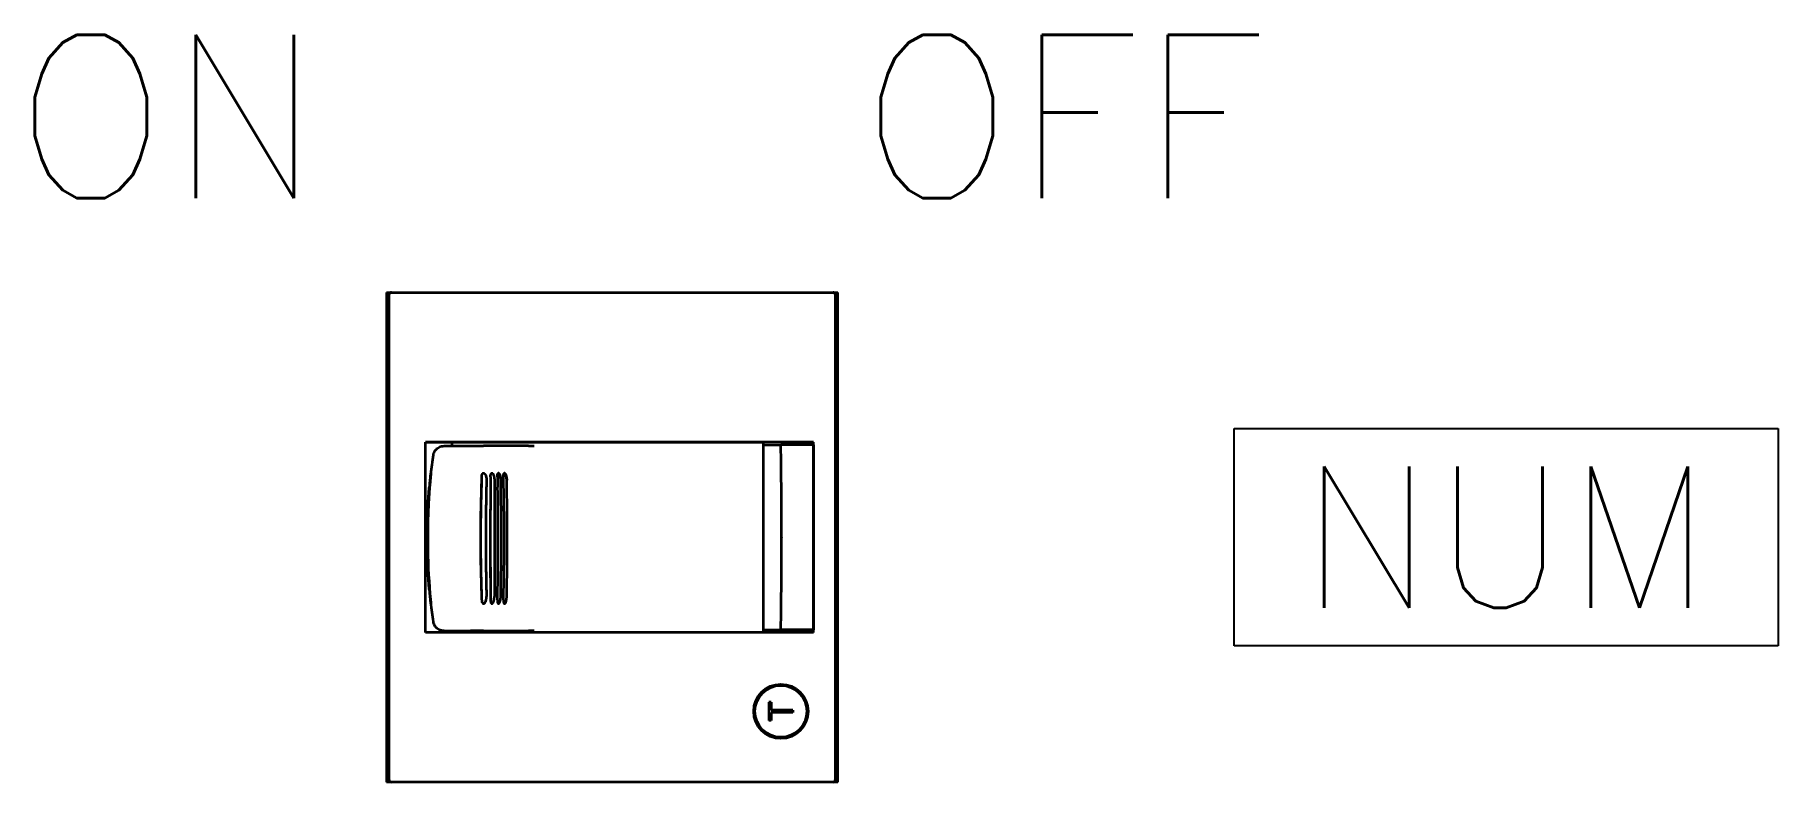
# Model space of a CAD drawing. Header units: millimetres. Extents: x -161 to 18, y -4 to 4.
# Drawn here: x -161.08 to -145.06, y -2.37 to 4.5 of the extents above.
import ezdxf
from ezdxf.enums import TextEntityAlignment as Align

# ---------------------------------------------------------------- set-up
doc = ezdxf.new("R2010")
doc.units = ezdxf.units.MM
doc.styles.add('Romans', font='romans.shx')

msp = doc.modelspace()

# ---------------------------------------------------------------- linework, layer by layer
at = {"color": 7, "lineweight": 35, "ltscale": 0.011229}
for p, q in [((-157.85, 2.129), (-157.805, 2.129)), ((-153.745, 2.129), (-153.7, 2.129))]:
    msp.add_line(p, q, dxfattribs=at)
at = {"color": 7, "lineweight": 35}
for p, q in [((-157.85, 2.129), (-157.85, -2.371)), ((-157.805, 2.129), (-153.745, 2.129)), ((-153.7, -2.371), (-153.7, 2.129)), ((-157.825, -2.282), (-157.825, 2.039)), ((-153.725, 2.039), (-153.725, -2.282)), ((-157.492, 0.754), (-154.385, 0.754)), ((-153.925, 0.754), (-157.492, 0.754)), ((-153.925, -0.996), (-157.492, -0.996)), ((-153.7, -2.371), (-157.85, -2.371)), ((-153.745, -2.371), (-157.805, -2.371))]:
    msp.add_line(p, q, dxfattribs=at)
at = {"color": 7, "lineweight": 35, "ltscale": 0.017437}
for p, q in [((-157.825, 2.039), (-157.825, 2.109)), ((-153.725, 2.109), (-153.725, 2.039)), ((-157.825, -2.351), (-157.825, -2.282)), ((-153.725, -2.282), (-153.725, -2.351))]:
    msp.add_line(p, q, dxfattribs=at)
at = {"color": 7, "linetype": 'Continuous'}
for p, q in [((-150.06, 0.88), (-145.06, 0.88)), ((-150.06, -1.12), (-150.06, 0.88)), ((-145.06, 0.88), (-145.06, -1.12)), ((-145.06, -1.12), (-150.06, -1.12))]:
    msp.add_line(p, q, dxfattribs=at)
at = {"color": 7, "lineweight": 35, "ltscale": 0.4375}
for p, q in [((-157.492, -0.996), (-157.492, 0.754)), ((-153.925, -0.996), (-153.925, 0.754))]:
    msp.add_line(p, q, dxfattribs=at)
at = {"color": 7, "lineweight": 35, "ltscale": 0.060563}
for p, q in [((-157.319, 0.719), (-157.077, 0.719)), ((-157.319, -0.981), (-157.077, -0.981))]:
    msp.add_line(p, q, dxfattribs=at)
at = {"color": 7, "lineweight": 35, "ltscale": 0.00875}
msp.add_line((-157.25, 0.754), (-157.25, 0.719), dxfattribs=at)
at = {"color": 7, "lineweight": 35, "ltscale": 0.029478}
for p, q in [((-157.077, 0.719), (-156.959, 0.719)), ((-156.959, -0.981), (-157.077, -0.981))]:
    msp.add_line(p, q, dxfattribs=at)
at = {"color": 7, "lineweight": 35, "ltscale": 0.103681}
for p, q in [((-156.545, 0.719), (-156.959, 0.719)), ((-156.959, -0.981), (-156.545, -0.981))]:
    msp.add_line(p, q, dxfattribs=at)
at = {"color": 7, "lineweight": 35, "ltscale": 0.013466}
for p, q in [((-156.545, 0.719), (-156.491, 0.719)), ((-156.491, -0.981), (-156.545, -0.981))]:
    msp.add_line(p, q, dxfattribs=at)
at = {"color": 7, "lineweight": 35, "ltscale": 0.00625}
for p, q in [((-154.385, 0.729), (-154.385, 0.754)), ((-154.385, -0.996), (-154.385, -0.971))]:
    msp.add_line(p, q, dxfattribs=at)
at = {"color": 7, "lineweight": 35, "ltscale": 0.425}
msp.add_line((-154.385, -0.971), (-154.385, 0.729), dxfattribs=at)
at = {"color": 7, "lineweight": 35, "ltscale": 0.040033}
for p, q in [((-154.385, 0.729), (-154.225, 0.729)), ((-154.385, -0.971), (-154.225, -0.971))]:
    msp.add_line(p, q, dxfattribs=at)
at = {"color": 7, "lineweight": 35, "ltscale": 0.074967}
for p, q in [((-153.925, 0.729), (-154.225, 0.729)), ((-153.925, -0.971), (-154.225, -0.971))]:
    msp.add_line(p, q, dxfattribs=at)
at = {"color": 7, "lineweight": 35, "ltscale": 0.21197}
for p, q in [((-153.925, 0.729), (-153.925, -0.119)), ((-153.925, -0.124), (-153.925, -0.971))]:
    msp.add_line(p, q, dxfattribs=at)
at = {"color": 7, "lineweight": 35, "ltscale": 0.023776}
for p, q in [((-156.83, 0.434), (-156.828, 0.339)), ((-156.83, 0.434), (-156.828, 0.339)), ((-156.83, -0.697), (-156.828, -0.602)), ((-156.83, -0.697), (-156.828, -0.602))]:
    msp.add_line(p, q, dxfattribs=at)
at = {"color": 7, "lineweight": 35, "ltscale": 0.001061}
for p, q in [((-154.218, -0.119), (-154.218, -0.124)), ((-153.925, -0.124), (-153.925, -0.119))]:
    msp.add_line(p, q, dxfattribs=at)
at = {"color": 7, "lineweight": 35, "ltscale": 3.1e-05}
for p, q in [((-157.471, -0.234), (-157.471, -0.234)), ((-156.985, -0.234), (-156.985, -0.234))]:
    msp.add_line(p, q, dxfattribs=at)
at = {"color": 7, "lineweight": 35, "ltscale": 3e-05}
msp.add_line((-156.896, -0.234), (-156.896, -0.234), dxfattribs=at)
at = {"color": 7, "lineweight": 35, "ltscale": 0.00375}
msp.add_line((-157.25, -0.981), (-157.25, -0.996), dxfattribs=at)
at = {"color": 7, "lineweight": 35, "ltscale": 0.003174}
for p, q in [((-154.183, -1.488), (-154.183, -1.475)), ((-154.183, -1.968), (-154.183, -1.955))]:
    msp.add_line(p, q, dxfattribs=at)
at = {"color": 7, "lineweight": 35, "ltscale": 0.005101}
msp.add_line((-154.033, -1.582), (-154.033, -1.562), dxfattribs=at)
at = {"color": 7, "lineweight": 35, "ltscale": 0.003641}
msp.add_line((-154.009, -1.596), (-154.023, -1.596), dxfattribs=at)
msp.add_line((-154.009, -1.596), (-154.023, -1.596), dxfattribs=at)
at = {"color": 7, "lineweight": 35, "ltscale": 0.003427}
for p, q in [((-154.454, -1.621), (-154.441, -1.621)), ((-154.454, -1.821), (-154.441, -1.821)), ((-154.125, -1.937), (-154.125, -1.951))]:
    msp.add_line(p, q, dxfattribs=at)
at = {"color": 7, "lineweight": 35, "ltscale": 0.0425}
msp.add_line((-154.335, -1.636), (-154.335, -1.806), dxfattribs=at)
at = {"color": 7, "lineweight": 35, "ltscale": 0.005}
for p, q in [((-154.315, -1.636), (-154.335, -1.636)), ((-154.115, -1.711), (-154.115, -1.731)), ((-154.315, -1.806), (-154.335, -1.806))]:
    msp.add_line(p, q, dxfattribs=at)
at = {"color": 7, "lineweight": 35, "ltscale": 0.01875}
for p, q in [((-154.315, -1.636), (-154.315, -1.711)), ((-154.315, -1.731), (-154.315, -1.806))]:
    msp.add_line(p, q, dxfattribs=at)
at = {"color": 7, "lineweight": 35, "ltscale": 0.05}
for p, q in [((-154.115, -1.711), (-154.315, -1.711)), ((-154.115, -1.731), (-154.315, -1.731))]:
    msp.add_line(p, q, dxfattribs=at)
at = {"color": 7, "lineweight": 35, "ltscale": 0.003193}
msp.add_line((-153.98, -1.671), (-153.993, -1.671), dxfattribs=at)
at = {"color": 7, "lineweight": 35, "ltscale": 0.003348}
msp.add_line((-154.313, -1.956), (-154.313, -1.942), dxfattribs=at)
at = {"color": 7, "lineweight": 35}
for radius in [0.25, 0.238]:
    msp.add_circle((-154.225, -1.721), radius, dxfattribs=at)
for centre, radius, start, end in [((-157.805, 2.109), 0.02, 90, 180), ((-153.745, 2.109), 0.02, 0, 90), ((-204.604, -0.121), 50.386, 0.0022, 0.9664), ((-152.482, -0.131), 4.996, 171.1922, 173.228), ((-152.48, -0.131), 4.997, 173.2279, 174.5376), ((-157.973, 0.498), 0.532, 353.1473, 356.8531), ((-157.972, 0.498), 0.532, 353.146, 356.8539), ((-157.332, 0.449), 0.111, 169.6669, 175.1571), ((-157.332, 0.449), 0.111, 169.6701, 175.1534), ((-141.779, -0.14), 15.207, 177.8347, 180.3542), ((-190.698, -0.131), 33.873, 359.2039, 0.7961), ((-190.698, -0.131), 33.873, 359.2039, 0.7961), ((-191.655, -0.131), 34.859, 359.1218, 0.8782), ((-191.655, -0.131), 34.859, 359.1218, 0.8782), ((-181.422, -0.131), 24.654, 358.6852, 1.3148), ((-181.422, -0.131), 24.654, 358.6852, 1.3148), ((-186.427, -0.131), 29.687, 358.9688, 1.0312), ((-186.427, -0.131), 29.687, 358.9688, 1.0312), ((-204.604, -0.122), 50.386, 359.0336, 359.9978), ((-152.002, -0.158), 5.469, 180.8038, 185.6606), ((-140.649, -0.096), 16.337, 180.486, 182.1093), ((-61.33, 0.086), 95.567, 180.19241, 180.46984), ((-152.48, -0.132), 4.997, 185.4624, 186.7721), ((-157.973, -0.761), 0.532, 3.1469, 6.8527), ((-157.972, -0.761), 0.532, 3.1461, 6.854), ((-157.332, -0.712), 0.111, 184.8429, 190.3331), ((-152.482, -0.132), 4.996, 186.772, 188.8078), ((-157.332, -0.711), 0.111, 184.8466, 190.3299), ((-157.805, -2.351), 0.02, 180, 270), ((-153.745, -2.351), 0.02, 270, 0)]:
    msp.add_arc(centre, radius, start, end, dxfattribs=at)
for points, knots in [([(-157.419, 0.634), (-157.418, 0.642), (-157.413, 0.657), (-157.402, 0.678), (-157.385, 0.695), (-157.366, 0.709), (-157.344, 0.716), (-157.328, 0.719), (-157.319, 0.719)], [0, 0, 0, 0, 0.235585, 0.471169, 0.723992, 0.941434, 1.15965, 1.417089, 1.417089, 1.417089, 1.417089]), ([(-157.455, 0.344), (-157.457, 0.325), (-157.46, 0.287), (-157.465, 0.228), (-157.468, 0.17), (-157.471, 0.11), (-157.474, 0.05), (-157.476, -0.01), (-157.477, -0.071), (-157.477, -0.131), (-157.477, -0.192), (-157.476, -0.253), (-157.474, -0.313), (-157.471, -0.373), (-157.468, -0.432), (-157.465, -0.491), (-157.46, -0.55), (-157.457, -0.588), (-157.455, -0.607)], [0, 0, 0, 0, 0.577017, 1.16125, 1.751834, 2.34784, 2.948273, 3.552083, 4.15816, 4.765357, 5.372529, 5.978547, 6.582304, 7.182722, 7.778749, 8.369369, 8.95363, 9.530661, 9.530661, 9.530661, 9.530661]), ([(-157.455, -0.607), (-157.457, -0.588), (-157.46, -0.55), (-157.465, -0.491), (-157.468, -0.432), (-157.471, -0.373), (-157.474, -0.313), (-157.476, -0.253), (-157.477, -0.192), (-157.477, -0.131), (-157.477, -0.071), (-157.476, -0.01), (-157.474, 0.05), (-157.471, 0.11), (-157.468, 0.17), (-157.465, 0.228), (-157.46, 0.287), (-157.457, 0.325), (-157.455, 0.344)], [0, 0, 0, 0, 0.577017, 1.161252, 1.751839, 2.347848, 2.948284, 3.552095, 4.15817, 4.765362, 5.372528, 5.978544, 6.582303, 7.182723, 7.778752, 8.369372, 8.953631, 9.530661, 9.530661, 9.530661, 9.530661]), ([(-157.444, 0.434), (-157.446, 0.413), (-157.451, 0.37), (-157.456, 0.305), (-157.46, 0.24), (-157.464, 0.173), (-157.467, 0.106), (-157.469, 0.039), (-157.471, -0.029), (-157.471, -0.098), (-157.471, -0.166), (-157.471, -0.212), (-157.471, -0.234)], [0, 0, 0, 0, 0.640219, 1.290075, 1.948543, 2.614507, 3.28676, 3.964009, 4.64488, 5.327924, 6.011661, 6.694629, 6.694629, 6.694629, 6.694629]), ([(-157.444, -0.697), (-157.446, -0.678), (-157.45, -0.64), (-157.455, -0.582), (-157.459, -0.524), (-157.462, -0.465), (-157.465, -0.405), (-157.468, -0.345), (-157.47, -0.284), (-157.471, -0.223), (-157.471, -0.162), (-157.471, -0.101), (-157.471, -0.04), (-157.47, 0.021), (-157.468, 0.082), (-157.465, 0.142), (-157.462, 0.202), (-157.459, 0.261), (-157.455, 0.319), (-157.45, 0.377), (-157.446, 0.415), (-157.444, 0.434)], [0, 0, 0, 0, 0.571985, 1.151759, 1.738601, 2.33173, 2.930305, 3.533432, 4.140159, 4.749486, 5.360366, 5.971743, 6.582575, 7.191834, 7.798516, 8.401637, 9.000241, 9.593404, 10.180272, 10.760058, 11.332045, 11.332045, 11.332045, 11.332045]), ([(-156.975, 0.434), (-156.975, 0.41), (-156.977, 0.362), (-156.979, 0.288), (-156.981, 0.213), (-156.983, 0.138), (-156.984, 0.061), (-156.985, -0.016), (-156.985, -0.093), (-156.985, -0.17), (-156.985, -0.247), (-156.984, -0.324), (-156.983, -0.401), (-156.981, -0.476), (-156.979, -0.551), (-156.977, -0.624), (-156.975, -0.673), (-156.975, -0.697)], [0, 0, 0, 0, 0.723055, 1.459145, 2.206572, 2.963511, 3.728013, 4.498008, 5.271314, 6.04569, 6.818924, 7.588845, 8.35333, 9.110305, 9.857773, 10.593886, 11.316945, 11.316945, 11.316945, 11.316945]), ([(-156.975, 0.434), (-156.975, 0.435), (-156.974, 0.437), (-156.974, 0.44), (-156.974, 0.443), (-156.973, 0.446), (-156.973, 0.449), (-156.972, 0.451), (-156.972, 0.453), (-156.971, 0.456), (-156.97, 0.457), (-156.969, 0.459), (-156.968, 0.461), (-156.967, 0.462), (-156.966, 0.464), (-156.965, 0.465), (-156.964, 0.466), (-156.963, 0.467), (-156.962, 0.467), (-156.961, 0.468), (-156.96, 0.468), (-156.959, 0.468), (-156.958, 0.469), (-156.958, 0.469)], [0, 0, 0, 0, 0.0316394, 0.0622014, 0.0915354, 0.1194853, 0.1459957, 0.1711126, 0.1948498, 0.2172246, 0.2382661, 0.2580142, 0.27652, 0.2938463, 0.3100679, 0.3252728, 0.3395634, 0.3530571, 0.3658845, 0.3781889, 0.3901268, 0.4018642, 0.4135723, 0.4135723, 0.4135723, 0.4135723]), ([(-156.975, 0.434), (-156.975, 0.435), (-156.974, 0.437), (-156.974, 0.44), (-156.974, 0.443), (-156.973, 0.446), (-156.973, 0.449), (-156.972, 0.451), (-156.972, 0.453), (-156.971, 0.456), (-156.97, 0.457), (-156.969, 0.459), (-156.968, 0.461), (-156.967, 0.462), (-156.966, 0.464), (-156.965, 0.465), (-156.964, 0.466), (-156.963, 0.467), (-156.962, 0.467), (-156.961, 0.468), (-156.96, 0.468), (-156.959, 0.468), (-156.958, 0.469), (-156.958, 0.469)], [0, 0, 0, 0, 0.031643, 0.0622102, 0.0915454, 0.1194935, 0.1460047, 0.171123, 0.1948618, 0.2172383, 0.2382811, 0.2580299, 0.2765358, 0.2938616, 0.3100827, 0.3252873, 0.3395779, 0.3530718, 0.3658994, 0.3782042, 0.3901427, 0.4018809, 0.4135901, 0.4135901, 0.4135901, 0.4135901]), ([(-156.958, 0.469), (-156.957, 0.469), (-156.957, 0.468), (-156.955, 0.468), (-156.954, 0.468), (-156.953, 0.467), (-156.952, 0.467), (-156.951, 0.466), (-156.95, 0.465), (-156.948, 0.464), (-156.947, 0.463), (-156.946, 0.462), (-156.945, 0.46), (-156.944, 0.459), (-156.943, 0.457), (-156.942, 0.455), (-156.941, 0.453), (-156.939, 0.451), (-156.938, 0.449), (-156.937, 0.446), (-156.937, 0.443), (-156.936, 0.441), (-156.935, 0.438), (-156.934, 0.435), (-156.933, 0.432), (-156.933, 0.429), (-156.932, 0.426), (-156.931, 0.422), (-156.931, 0.419), (-156.931, 0.416), (-156.93, 0.412), (-156.93, 0.409), (-156.93, 0.406), (-156.93, 0.404), (-156.93, 0.403)], [0, 0, 0, 0, 0.0113057, 0.0228815, 0.0348593, 0.0473585, 0.0604849, 0.0743312, 0.0889778, 0.1044941, 0.1209405, 0.1383695, 0.156827, 0.1763537, 0.1969869, 0.2187582, 0.2416882, 0.2657861, 0.2910488, 0.3174604, 0.3449919, 0.3735998, 0.4032258, 0.4338142, 0.4652945, 0.49746, 0.5301433, 0.56327, 0.5965865, 0.629821, 0.6628861, 0.69561, 0.7276927, 0.7588864, 0.7588864, 0.7588864, 0.7588864]), ([(-156.958, 0.469), (-156.957, 0.469), (-156.957, 0.468), (-156.955, 0.468), (-156.954, 0.468), (-156.953, 0.467), (-156.952, 0.467), (-156.951, 0.466), (-156.95, 0.465), (-156.948, 0.464), (-156.947, 0.463), (-156.946, 0.462), (-156.945, 0.46), (-156.944, 0.459), (-156.943, 0.457), (-156.942, 0.455), (-156.941, 0.453), (-156.939, 0.451), (-156.938, 0.449), (-156.937, 0.446), (-156.937, 0.443), (-156.936, 0.441), (-156.935, 0.438), (-156.934, 0.435), (-156.933, 0.432), (-156.933, 0.429), (-156.932, 0.426), (-156.931, 0.422), (-156.931, 0.419), (-156.931, 0.416), (-156.93, 0.412), (-156.93, 0.409), (-156.93, 0.406), (-156.93, 0.404), (-156.93, 0.403)], [0, 0, 0, 0, 0.0113057, 0.0228818, 0.0348599, 0.0473594, 0.0604863, 0.0743329, 0.0889797, 0.1044961, 0.1209425, 0.1383714, 0.1568289, 0.1763558, 0.1969888, 0.2187592, 0.2416881, 0.265785, 0.2910474, 0.3174594, 0.3449914, 0.3735994, 0.4032247, 0.4338118, 0.4652908, 0.4974556, 0.5301375, 0.5632626, 0.5965777, 0.6298107, 0.6628755, 0.6955987, 0.7276787, 0.75887, 0.75887, 0.75887, 0.75887]), ([(-156.93, 0.403), (-156.931, 0.385), (-156.932, 0.349), (-156.933, 0.294), (-156.934, 0.239), (-156.935, 0.183), (-156.936, 0.127), (-156.937, 0.07), (-156.938, 0.013), (-156.938, -0.045), (-156.938, -0.103), (-156.938, -0.16), (-156.938, -0.218), (-156.938, -0.275), (-156.937, -0.333), (-156.936, -0.39), (-156.935, -0.446), (-156.934, -0.502), (-156.933, -0.557), (-156.932, -0.612), (-156.931, -0.648), (-156.93, -0.666)], [0, 0, 0, 0, 0.537875, 1.083667, 1.636601, 2.195853, 2.760556, 3.329796, 3.902615, 4.478014, 5.054955, 5.632393, 6.209291, 6.784632, 7.357411, 7.926647, 8.491377, 9.050664, 9.603622, 10.149426, 10.687302, 10.687302, 10.687302, 10.687302]), ([(-156.93, 0.403), (-156.931, 0.385), (-156.932, 0.349), (-156.933, 0.294), (-156.934, 0.239), (-156.935, 0.183), (-156.936, 0.127), (-156.937, 0.07), (-156.938, 0.013), (-156.938, -0.045), (-156.938, -0.103), (-156.938, -0.16), (-156.938, -0.218), (-156.938, -0.275), (-156.937, -0.333), (-156.936, -0.39), (-156.935, -0.446), (-156.934, -0.502), (-156.933, -0.557), (-156.932, -0.612), (-156.931, -0.648), (-156.93, -0.666)], [0, 0, 0, 0, 0.537874, 1.083666, 1.636602, 2.195857, 2.760563, 3.329806, 3.902627, 4.478025, 5.054962, 5.632395, 6.20929, 6.784629, 7.35741, 7.926649, 8.491381, 9.050666, 9.603624, 10.149426, 10.687302, 10.687302, 10.687302, 10.687302]), ([(-156.893, 0.434), (-156.894, 0.415), (-156.894, 0.376), (-156.894, 0.317), (-156.895, 0.258), (-156.895, 0.198), (-156.895, 0.137), (-156.896, 0.076), (-156.896, 0.014), (-156.896, -0.048), (-156.896, -0.11), (-156.896, -0.172), (-156.896, -0.214), (-156.896, -0.234)], [0, 0, 0, 0, 0.578597, 1.165972, 1.761249, 2.363498, 2.971736, 3.584926, 4.201983, 4.821774, 5.443124, 6.064853, 6.685795, 6.685795, 6.685795, 6.685795]), ([(-156.893, 0.434), (-156.894, 0.415), (-156.894, 0.377), (-156.894, 0.319), (-156.895, 0.261), (-156.895, 0.202), (-156.895, 0.142), (-156.896, 0.082), (-156.896, 0.021), (-156.896, -0.04), (-156.896, -0.101), (-156.896, -0.162), (-156.896, -0.223), (-156.896, -0.284), (-156.896, -0.345), (-156.895, -0.405), (-156.895, -0.465), (-156.895, -0.524), (-156.894, -0.582), (-156.894, -0.64), (-156.894, -0.678), (-156.893, -0.697)], [0, 0, 0, 0, 0.569045, 1.146597, 1.731824, 2.323844, 2.921723, 3.524478, 4.131078, 4.740447, 5.351471, 5.963028, 6.574009, 7.183319, 7.789879, 8.39263, 8.990535, 9.582585, 10.167835, 10.745397, 11.314444, 11.314444, 11.314444, 11.314444]), ([(-156.893, 0.434), (-156.893, 0.435), (-156.893, 0.437), (-156.893, 0.44), (-156.893, 0.443), (-156.893, 0.446), (-156.892, 0.449), (-156.892, 0.451), (-156.891, 0.453), (-156.891, 0.455), (-156.89, 0.457), (-156.89, 0.459), (-156.889, 0.461), (-156.888, 0.462), (-156.888, 0.464), (-156.887, 0.465), (-156.886, 0.466), (-156.885, 0.467), (-156.884, 0.467), (-156.884, 0.468), (-156.883, 0.468), (-156.882, 0.468), (-156.881, 0.469), (-156.881, 0.469)], [0, 0, 0, 0, 0.0313486, 0.0615392, 0.0904628, 0.1180369, 0.144206, 0.1689408, 0.1922317, 0.2140812, 0.2345027, 0.2535205, 0.2711699, 0.2874975, 0.3025628, 0.3164391, 0.3292165, 0.3410052, 0.3519362, 0.3621656, 0.3718768, 0.3812787, 0.3905971, 0.3905971, 0.3905971, 0.3905971]), ([(-156.893, 0.434), (-156.893, 0.435), (-156.893, 0.437), (-156.893, 0.44), (-156.893, 0.443), (-156.893, 0.446), (-156.892, 0.449), (-156.892, 0.451), (-156.891, 0.453), (-156.891, 0.455), (-156.89, 0.457), (-156.89, 0.459), (-156.889, 0.461), (-156.888, 0.462), (-156.888, 0.464), (-156.887, 0.465), (-156.886, 0.466), (-156.885, 0.467), (-156.884, 0.467), (-156.884, 0.468), (-156.883, 0.468), (-156.882, 0.468), (-156.881, 0.469), (-156.881, 0.469)], [0, 0, 0, 0, 0.031352, 0.0615459, 0.0904721, 0.1180485, 0.1442196, 0.1689564, 0.1922494, 0.2141009, 0.2345239, 0.2535426, 0.271192, 0.2875192, 0.3025836, 0.3164592, 0.3292363, 0.3410246, 0.3519555, 0.3621849, 0.3718965, 0.381299, 0.3906187, 0.3906187, 0.3906187, 0.3906187]), ([(-156.881, 0.469), (-156.88, 0.469), (-156.88, 0.468), (-156.879, 0.468), (-156.878, 0.468), (-156.877, 0.467), (-156.876, 0.467), (-156.875, 0.466), (-156.874, 0.465), (-156.873, 0.464), (-156.872, 0.463), (-156.871, 0.462), (-156.87, 0.46), (-156.87, 0.458), (-156.869, 0.457), (-156.868, 0.455), (-156.867, 0.453), (-156.866, 0.451), (-156.865, 0.448), (-156.864, 0.446), (-156.863, 0.443), (-156.863, 0.441), (-156.862, 0.438), (-156.861, 0.435), (-156.861, 0.432), (-156.86, 0.429), (-156.859, 0.425), (-156.859, 0.422), (-156.859, 0.419), (-156.858, 0.416), (-156.858, 0.412), (-156.858, 0.409), (-156.858, 0.406), (-156.858, 0.404), (-156.858, 0.403)], [0, 0, 0, 0, 0.0090176, 0.0183578, 0.0281917, 0.0386665, 0.0499052, 0.0620088, 0.0750596, 0.0891249, 0.1042601, 0.120511, 0.1379162, 0.1565085, 0.1763167, 0.1973631, 0.2196592, 0.2432046, 0.2679867, 0.29398, 0.3211454, 0.349429, 0.3787616, 0.4090792, 0.4402932, 0.4721893, 0.5046046, 0.5374522, 0.5704727, 0.6034071, 0.6361656, 0.6685705, 0.7003328, 0.7312141, 0.7312141, 0.7312141, 0.7312141]), ([(-156.881, 0.469), (-156.88, 0.469), (-156.88, 0.468), (-156.879, 0.468), (-156.878, 0.468), (-156.877, 0.467), (-156.876, 0.467), (-156.875, 0.466), (-156.874, 0.465), (-156.873, 0.464), (-156.872, 0.463), (-156.871, 0.462), (-156.87, 0.46), (-156.87, 0.458), (-156.869, 0.457), (-156.868, 0.455), (-156.867, 0.453), (-156.866, 0.451), (-156.865, 0.448), (-156.864, 0.446), (-156.863, 0.443), (-156.863, 0.441), (-156.862, 0.438), (-156.861, 0.435), (-156.861, 0.432), (-156.86, 0.429), (-156.859, 0.425), (-156.859, 0.422), (-156.859, 0.419), (-156.858, 0.416), (-156.858, 0.412), (-156.858, 0.409), (-156.858, 0.406), (-156.858, 0.404), (-156.858, 0.403)], [0, 0, 0, 0, 0.0090176, 0.0183583, 0.028193, 0.0386687, 0.0499084, 0.062013, 0.0750647, 0.0891307, 0.1042665, 0.1205178, 0.1379235, 0.1565162, 0.1763244, 0.1973701, 0.2196651, 0.2432095, 0.2679912, 0.2939848, 0.3211505, 0.3494339, 0.3787653, 0.409081, 0.4402932, 0.4721878, 0.504601, 0.5374463, 0.5704645, 0.6033964, 0.6361536, 0.668557, 0.7003156, 0.7311938, 0.7311938, 0.7311938, 0.7311938]), ([(-156.858, 0.403), (-156.858, 0.385), (-156.858, 0.349), (-156.858, 0.294), (-156.858, 0.239), (-156.858, 0.183), (-156.858, 0.127), (-156.858, 0.07), (-156.858, 0.013), (-156.858, -0.045), (-156.858, -0.103), (-156.858, -0.16), (-156.858, -0.218), (-156.858, -0.276), (-156.858, -0.333), (-156.858, -0.39), (-156.858, -0.446), (-156.858, -0.502), (-156.858, -0.557), (-156.858, -0.612), (-156.858, -0.648), (-156.858, -0.666)], [0, 0, 0, 0, 0.537286, 1.082647, 1.635298, 2.194398, 2.759063, 3.328359, 3.901308, 4.47689, 5.054049, 5.631716, 6.208836, 6.784365, 7.357279, 7.926572, 8.491262, 9.050395, 9.603068, 10.14844, 10.685728, 10.685728, 10.685728, 10.685728]), ([(-156.858, 0.403), (-156.858, 0.385), (-156.858, 0.349), (-156.858, 0.294), (-156.858, 0.239), (-156.858, 0.183), (-156.858, 0.127), (-156.858, 0.07), (-156.858, 0.013), (-156.858, -0.045), (-156.858, -0.103), (-156.858, -0.16), (-156.858, -0.218), (-156.858, -0.276), (-156.858, -0.333), (-156.858, -0.39), (-156.858, -0.446), (-156.858, -0.502), (-156.858, -0.557), (-156.858, -0.612), (-156.858, -0.648), (-156.858, -0.666)], [0, 0, 0, 0, 0.537285, 1.082647, 1.635299, 2.194403, 2.759072, 3.328372, 3.901324, 4.476905, 5.054058, 5.631719, 6.208834, 6.784362, 7.357278, 7.926575, 8.491267, 9.050398, 9.60307, 10.148441, 10.685728, 10.685728, 10.685728, 10.685728]), ([(-156.82, 0.469), (-156.821, 0.469), (-156.821, 0.468), (-156.822, 0.468), (-156.822, 0.468), (-156.823, 0.468), (-156.824, 0.467), (-156.824, 0.466), (-156.825, 0.466), (-156.825, 0.465), (-156.826, 0.464), (-156.826, 0.463), (-156.827, 0.462), (-156.827, 0.46), (-156.828, 0.459), (-156.828, 0.458), (-156.828, 0.456), (-156.829, 0.454), (-156.829, 0.453), (-156.829, 0.451), (-156.829, 0.449), (-156.829, 0.447), (-156.83, 0.445), (-156.83, 0.443), (-156.83, 0.441), (-156.83, 0.439), (-156.83, 0.436), (-156.83, 0.435), (-156.83, 0.434)], [0, 0, 0, 0, 0.0067669, 0.0135751, 0.0206065, 0.0280253, 0.0359686, 0.0445445, 0.0538335, 0.0638931, 0.0747622, 0.0864643, 0.0990112, 0.1124049, 0.1266395, 0.1417025, 0.1575761, 0.1742375, 0.1916598, 0.2098127, 0.2286628, 0.248174, 0.2683079, 0.2890239, 0.3102795, 0.3320309, 0.3542327, 0.3768383, 0.3768383, 0.3768383, 0.3768383]), ([(-156.83, 0.434), (-156.83, 0.435), (-156.83, 0.437), (-156.83, 0.439), (-156.83, 0.441), (-156.83, 0.443), (-156.83, 0.445), (-156.829, 0.448), (-156.829, 0.45), (-156.829, 0.451), (-156.829, 0.453), (-156.828, 0.455), (-156.828, 0.457), (-156.828, 0.458), (-156.827, 0.46), (-156.827, 0.461), (-156.826, 0.462), (-156.826, 0.464), (-156.825, 0.465), (-156.825, 0.465), (-156.824, 0.466), (-156.824, 0.467), (-156.823, 0.468), (-156.822, 0.468), (-156.822, 0.468), (-156.821, 0.468), (-156.821, 0.469), (-156.82, 0.469)], [0, 0, 0, 0, 0.0234494, 0.0464621, 0.0689862, 0.0909712, 0.1123681, 0.1331298, 0.1532114, 0.1725707, 0.191168, 0.2089672, 0.2259359, 0.2420457, 0.2572734, 0.2716017, 0.2850202, 0.297527, 0.3091303, 0.3198512, 0.3297269, 0.338815, 0.3471981, 0.3549898, 0.3623369, 0.3694187, 0.3764369, 0.3764369, 0.3764369, 0.3764369]), ([(-156.8, 0.403), (-156.8, 0.404), (-156.8, 0.405), (-156.8, 0.407), (-156.8, 0.41), (-156.8, 0.412), (-156.8, 0.415), (-156.8, 0.417), (-156.801, 0.419), (-156.801, 0.422), (-156.801, 0.424), (-156.802, 0.427), (-156.802, 0.429), (-156.802, 0.431), (-156.803, 0.434), (-156.803, 0.436), (-156.804, 0.438), (-156.804, 0.44), (-156.805, 0.443), (-156.806, 0.445), (-156.806, 0.447), (-156.807, 0.449), (-156.807, 0.451), (-156.808, 0.452), (-156.809, 0.454), (-156.809, 0.456), (-156.81, 0.457), (-156.811, 0.459), (-156.812, 0.46), (-156.812, 0.461), (-156.813, 0.463), (-156.814, 0.464), (-156.815, 0.465), (-156.815, 0.466), (-156.816, 0.466), (-156.817, 0.467), (-156.817, 0.468), (-156.818, 0.468), (-156.819, 0.468), (-156.82, 0.468), (-156.82, 0.469), (-156.82, 0.469)], [0, 0, 0, 0, 0.0232145, 0.0467423, 0.0705334, 0.0945368, 0.1187013, 0.1429751, 0.1673065, 0.1916435, 0.2159345, 0.240128, 0.264173, 0.288019, 0.3116165, 0.3349166, 0.3578717, 0.3804353, 0.4025622, 0.4242084, 0.445331, 0.4658886, 0.4858412, 0.5051509, 0.5237817, 0.5417, 0.5588748, 0.5752781, 0.5908856, 0.6056769, 0.6196365, 0.6327543, 0.6450272, 0.6564599, 0.6670677, 0.6768789, 0.6859383, 0.6943114, 0.7020895, 0.7093932, 0.7163736, 0.7163736, 0.7163736, 0.7163736]), ([(-156.82, 0.469), (-156.82, 0.469), (-156.82, 0.468), (-156.819, 0.468), (-156.818, 0.468), (-156.818, 0.468), (-156.817, 0.467), (-156.816, 0.467), (-156.815, 0.466), (-156.815, 0.465), (-156.814, 0.464), (-156.813, 0.463), (-156.813, 0.462), (-156.812, 0.461), (-156.811, 0.459), (-156.81, 0.458), (-156.81, 0.456), (-156.809, 0.455), (-156.808, 0.453), (-156.808, 0.451), (-156.807, 0.45), (-156.807, 0.448), (-156.806, 0.446), (-156.805, 0.444), (-156.805, 0.442), (-156.804, 0.44), (-156.804, 0.437), (-156.803, 0.435), (-156.803, 0.433), (-156.802, 0.431), (-156.802, 0.428), (-156.802, 0.426), (-156.801, 0.424), (-156.801, 0.421), (-156.801, 0.419), (-156.8, 0.417), (-156.8, 0.414), (-156.8, 0.412), (-156.8, 0.41), (-156.8, 0.407), (-156.8, 0.405), (-156.8, 0.404), (-156.8, 0.403)], [0, 0, 0, 0, 0.0068002, 0.0138958, 0.02143, 0.0295185, 0.0382498, 0.0476887, 0.0578801, 0.0688532, 0.0806246, 0.0932013, 0.1065821, 0.1207595, 0.1357206, 0.151448, 0.1679204, 0.1851131, 0.2029984, 0.2215461, 0.2407237, 0.2604966, 0.2808286, 0.3016818, 0.3230169, 0.3447937, 0.3669706, 0.389505, 0.4123531, 0.4354703, 0.4588109, 0.4823285, 0.505976, 0.529706, 0.5534706, 0.5772217, 0.600911, 0.6244906, 0.6479123, 0.67113, 0.6941048, 0.7167741, 0.7167741, 0.7167741, 0.7167741]), ([(-156.765, 0.469), (-156.765, 0.469), (-156.765, 0.468), (-156.766, 0.468), (-156.767, 0.468), (-156.767, 0.468), (-156.768, 0.467), (-156.768, 0.466), (-156.769, 0.466), (-156.77, 0.465), (-156.77, 0.464), (-156.771, 0.463), (-156.771, 0.462), (-156.771, 0.46), (-156.772, 0.459), (-156.772, 0.458), (-156.772, 0.456), (-156.773, 0.454), (-156.773, 0.453), (-156.773, 0.451), (-156.773, 0.449), (-156.774, 0.447), (-156.774, 0.445), (-156.774, 0.443), (-156.774, 0.441), (-156.774, 0.439), (-156.774, 0.436), (-156.774, 0.435), (-156.774, 0.434)], [0, 0, 0, 0, 0.0065374, 0.013127, 0.0199565, 0.0271933, 0.0349754, 0.0434098, 0.0525754, 0.0625274, 0.0733024, 0.0849222, 0.0973967, 0.1107266, 0.1249048, 0.1399179, 0.1557471, 0.1723691, 0.1897566, 0.2078786, 0.2267016, 0.2461893, 0.2663028, 0.2870014, 0.3082426, 0.329982, 0.3521743, 0.3747727, 0.3747727, 0.3747727, 0.3747727]), ([(-156.774, 0.434), (-156.774, 0.435), (-156.774, 0.437), (-156.774, 0.439), (-156.774, 0.441), (-156.774, 0.443), (-156.774, 0.445), (-156.774, 0.448), (-156.773, 0.45), (-156.773, 0.451), (-156.773, 0.453), (-156.773, 0.455), (-156.772, 0.457), (-156.772, 0.458), (-156.772, 0.46), (-156.771, 0.461), (-156.771, 0.462), (-156.77, 0.464), (-156.77, 0.465), (-156.769, 0.465), (-156.769, 0.466), (-156.768, 0.467), (-156.767, 0.468), (-156.767, 0.468), (-156.766, 0.468), (-156.766, 0.468), (-156.765, 0.469), (-156.765, 0.469)], [0, 0, 0, 0, 0.0234617, 0.0464836, 0.0690132, 0.0909998, 0.1123941, 0.1331486, 0.1532182, 0.17256, 0.1911342, 0.2089042, 0.2258368, 0.2419032, 0.2570794, 0.2713471, 0.2846947, 0.2971189, 0.3086265, 0.3192366, 0.3289845, 0.3379258, 0.3461416, 0.353745, 0.3608844, 0.3677434, 0.3745306, 0.3745306, 0.3745306, 0.3745306]), ([(-156.745, 0.403), (-156.745, 0.404), (-156.745, 0.405), (-156.745, 0.407), (-156.745, 0.41), (-156.745, 0.412), (-156.745, 0.415), (-156.745, 0.417), (-156.746, 0.419), (-156.746, 0.422), (-156.746, 0.424), (-156.747, 0.427), (-156.747, 0.429), (-156.747, 0.431), (-156.748, 0.434), (-156.748, 0.436), (-156.749, 0.438), (-156.749, 0.44), (-156.75, 0.443), (-156.75, 0.445), (-156.751, 0.447), (-156.752, 0.449), (-156.752, 0.451), (-156.753, 0.452), (-156.754, 0.454), (-156.754, 0.456), (-156.755, 0.457), (-156.756, 0.459), (-156.756, 0.46), (-156.757, 0.461), (-156.758, 0.463), (-156.758, 0.464), (-156.759, 0.465), (-156.76, 0.466), (-156.761, 0.466), (-156.761, 0.467), (-156.762, 0.468), (-156.763, 0.468), (-156.763, 0.468), (-156.764, 0.468), (-156.765, 0.469), (-156.765, 0.469)], [0, 0, 0, 0, 0.0232216, 0.0467587, 0.0705607, 0.0945764, 0.1187541, 0.1430417, 0.1673869, 0.1917374, 0.216041, 0.2402459, 0.2643005, 0.2881539, 0.3117559, 0.3350572, 0.3580095, 0.3805659, 0.4026806, 0.4243089, 0.4454074, 0.4659342, 0.4858489, 0.505113, 0.5236899, 0.5415456, 0.5586487, 0.5749706, 0.5904865, 0.6051755, 0.6190214, 0.6320138, 0.6441486, 0.6554301, 0.665873, 0.6755051, 0.684371, 0.692537, 0.7000957, 0.7071713, 0.7139202, 0.7139202, 0.7139202, 0.7139202]), ([(-156.765, 0.469), (-156.765, 0.469), (-156.764, 0.468), (-156.763, 0.468), (-156.763, 0.468), (-156.762, 0.468), (-156.761, 0.467), (-156.761, 0.467), (-156.76, 0.466), (-156.759, 0.465), (-156.759, 0.464), (-156.758, 0.463), (-156.757, 0.462), (-156.757, 0.461), (-156.756, 0.459), (-156.755, 0.458), (-156.754, 0.456), (-156.754, 0.455), (-156.753, 0.453), (-156.753, 0.451), (-156.752, 0.45), (-156.751, 0.448), (-156.751, 0.446), (-156.75, 0.444), (-156.75, 0.442), (-156.749, 0.44), (-156.749, 0.437), (-156.748, 0.435), (-156.748, 0.433), (-156.747, 0.431), (-156.747, 0.428), (-156.747, 0.426), (-156.746, 0.424), (-156.746, 0.421), (-156.746, 0.419), (-156.745, 0.417), (-156.745, 0.414), (-156.745, 0.412), (-156.745, 0.41), (-156.745, 0.407), (-156.745, 0.405), (-156.745, 0.404), (-156.745, 0.403)], [0, 0, 0, 0, 0.0065753, 0.0134519, 0.0207774, 0.02867, 0.0372193, 0.0464899, 0.0565265, 0.0673574, 0.0789988, 0.0914565, 0.1047289, 0.1188077, 0.1336795, 0.1493263, 0.1657264, 0.1828544, 0.2006824, 0.2191797, 0.2383132, 0.2580481, 0.2783477, 0.2991736, 0.3204863, 0.3422447, 0.364407, 0.3869302, 0.4097699, 0.4328811, 0.4562177, 0.4797329, 0.5033792, 0.5271088, 0.5508734, 0.5746246, 0.5983138, 0.6218925, 0.6453126, 0.6685275, 0.691498, 0.7141614, 0.7141614, 0.7141614, 0.7141614]), ([(-156.975, -0.697), (-156.975, -0.698), (-156.974, -0.7), (-156.974, -0.703), (-156.974, -0.706), (-156.973, -0.709), (-156.973, -0.712), (-156.972, -0.714), (-156.972, -0.716), (-156.971, -0.718), (-156.97, -0.72), (-156.969, -0.722), (-156.968, -0.724), (-156.967, -0.725), (-156.966, -0.727), (-156.965, -0.728), (-156.964, -0.729), (-156.963, -0.73), (-156.962, -0.73), (-156.961, -0.731), (-156.96, -0.731), (-156.959, -0.731), (-156.958, -0.731), (-156.958, -0.731)], [0, 0, 0, 0, 0.0316394, 0.0622014, 0.0915354, 0.1194853, 0.1459957, 0.1711126, 0.1948498, 0.2172246, 0.2382661, 0.2580142, 0.27652, 0.2938463, 0.3100679, 0.3252728, 0.3395634, 0.3530571, 0.3658845, 0.3781889, 0.3901268, 0.4018642, 0.4135723, 0.4135723, 0.4135723, 0.4135723]), ([(-156.975, -0.697), (-156.975, -0.698), (-156.974, -0.7), (-156.974, -0.703), (-156.974, -0.706), (-156.973, -0.709), (-156.973, -0.712), (-156.972, -0.714), (-156.972, -0.716), (-156.971, -0.718), (-156.97, -0.72), (-156.969, -0.722), (-156.968, -0.724), (-156.967, -0.725), (-156.966, -0.727), (-156.965, -0.728), (-156.964, -0.729), (-156.963, -0.73), (-156.962, -0.73), (-156.961, -0.731), (-156.96, -0.731), (-156.959, -0.731), (-156.958, -0.731), (-156.958, -0.731)], [0, 0, 0, 0, 0.031643, 0.0622102, 0.0915454, 0.1194935, 0.1460047, 0.171123, 0.1948618, 0.2172383, 0.2382811, 0.2580299, 0.2765358, 0.2938616, 0.3100827, 0.3252873, 0.3395779, 0.3530718, 0.3658994, 0.3782042, 0.3901427, 0.4018809, 0.4135901, 0.4135901, 0.4135901, 0.4135901]), ([(-156.958, -0.731), (-156.957, -0.731), (-156.957, -0.731), (-156.955, -0.731), (-156.954, -0.731), (-156.953, -0.73), (-156.952, -0.73), (-156.951, -0.729), (-156.95, -0.728), (-156.948, -0.727), (-156.947, -0.726), (-156.946, -0.725), (-156.945, -0.723), (-156.944, -0.722), (-156.943, -0.72), (-156.942, -0.718), (-156.941, -0.716), (-156.939, -0.714), (-156.938, -0.711), (-156.937, -0.709), (-156.937, -0.706), (-156.936, -0.704), (-156.935, -0.701), (-156.934, -0.698), (-156.933, -0.695), (-156.933, -0.692), (-156.932, -0.689), (-156.931, -0.685), (-156.931, -0.682), (-156.931, -0.679), (-156.93, -0.675), (-156.93, -0.672), (-156.93, -0.669), (-156.93, -0.667), (-156.93, -0.666)], [0, 0, 0, 0, 0.0113057, 0.0228815, 0.0348593, 0.0473585, 0.0604849, 0.0743312, 0.0889778, 0.1044941, 0.1209405, 0.1383695, 0.156827, 0.1763537, 0.1969869, 0.2187582, 0.2416882, 0.2657861, 0.2910488, 0.3174604, 0.3449919, 0.3735998, 0.4032258, 0.4338142, 0.4652945, 0.49746, 0.5301433, 0.56327, 0.5965865, 0.629821, 0.6628861, 0.69561, 0.7276927, 0.7588864, 0.7588864, 0.7588864, 0.7588864]), ([(-156.958, -0.731), (-156.957, -0.731), (-156.957, -0.731), (-156.955, -0.731), (-156.954, -0.731), (-156.953, -0.73), (-156.952, -0.73), (-156.951, -0.729), (-156.95, -0.728), (-156.948, -0.727), (-156.947, -0.726), (-156.946, -0.725), (-156.945, -0.723), (-156.944, -0.722), (-156.943, -0.72), (-156.942, -0.718), (-156.941, -0.716), (-156.939, -0.714), (-156.938, -0.711), (-156.937, -0.709), (-156.937, -0.706), (-156.936, -0.704), (-156.935, -0.701), (-156.934, -0.698), (-156.933, -0.695), (-156.933, -0.692), (-156.932, -0.689), (-156.931, -0.685), (-156.931, -0.682), (-156.931, -0.679), (-156.93, -0.675), (-156.93, -0.672), (-156.93, -0.669), (-156.93, -0.667), (-156.93, -0.666)], [0, 0, 0, 0, 0.0113057, 0.0228818, 0.0348599, 0.0473594, 0.0604863, 0.0743329, 0.0889797, 0.1044961, 0.1209425, 0.1383714, 0.1568289, 0.1763558, 0.1969888, 0.2187592, 0.2416881, 0.265785, 0.2910474, 0.3174594, 0.3449914, 0.3735994, 0.4032247, 0.4338118, 0.4652908, 0.4974556, 0.5301375, 0.5632626, 0.5965777, 0.6298107, 0.6628755, 0.6955987, 0.7276787, 0.75887, 0.75887, 0.75887, 0.75887]), ([(-156.893, -0.697), (-156.893, -0.698), (-156.893, -0.7), (-156.893, -0.703), (-156.893, -0.706), (-156.893, -0.709), (-156.892, -0.712), (-156.892, -0.714), (-156.891, -0.716), (-156.891, -0.718), (-156.89, -0.72), (-156.89, -0.722), (-156.889, -0.724), (-156.888, -0.725), (-156.888, -0.727), (-156.887, -0.728), (-156.886, -0.729), (-156.885, -0.73), (-156.884, -0.73), (-156.884, -0.731), (-156.883, -0.731), (-156.882, -0.731), (-156.881, -0.731), (-156.881, -0.731)], [0, 0, 0, 0, 0.0313486, 0.0615392, 0.0904628, 0.1180369, 0.144206, 0.1689408, 0.1922317, 0.2140812, 0.2345027, 0.2535205, 0.2711699, 0.2874975, 0.3025628, 0.3164391, 0.3292165, 0.3410052, 0.3519362, 0.3621656, 0.3718768, 0.3812787, 0.3905971, 0.3905971, 0.3905971, 0.3905971]), ([(-156.893, -0.697), (-156.893, -0.698), (-156.893, -0.7), (-156.893, -0.703), (-156.893, -0.706), (-156.893, -0.709), (-156.892, -0.712), (-156.892, -0.714), (-156.891, -0.716), (-156.891, -0.718), (-156.89, -0.72), (-156.89, -0.722), (-156.889, -0.724), (-156.888, -0.725), (-156.888, -0.727), (-156.887, -0.728), (-156.886, -0.729), (-156.885, -0.73), (-156.884, -0.73), (-156.884, -0.731), (-156.883, -0.731), (-156.882, -0.731), (-156.881, -0.731), (-156.881, -0.731)], [0, 0, 0, 0, 0.031352, 0.0615459, 0.0904721, 0.1180485, 0.1442196, 0.1689564, 0.1922494, 0.2141009, 0.2345239, 0.2535426, 0.271192, 0.2875192, 0.3025836, 0.3164592, 0.3292363, 0.3410246, 0.3519555, 0.3621849, 0.3718965, 0.381299, 0.3906187, 0.3906187, 0.3906187, 0.3906187]), ([(-156.881, -0.731), (-156.88, -0.731), (-156.88, -0.731), (-156.879, -0.731), (-156.878, -0.731), (-156.877, -0.73), (-156.876, -0.73), (-156.875, -0.729), (-156.874, -0.728), (-156.873, -0.727), (-156.872, -0.726), (-156.871, -0.725), (-156.87, -0.723), (-156.87, -0.721), (-156.869, -0.72), (-156.868, -0.718), (-156.867, -0.716), (-156.866, -0.714), (-156.865, -0.711), (-156.864, -0.709), (-156.863, -0.706), (-156.863, -0.703), (-156.862, -0.701), (-156.861, -0.698), (-156.861, -0.695), (-156.86, -0.692), (-156.859, -0.688), (-156.859, -0.685), (-156.859, -0.682), (-156.858, -0.679), (-156.858, -0.675), (-156.858, -0.672), (-156.858, -0.669), (-156.858, -0.667), (-156.858, -0.666)], [0, 0, 0, 0, 0.0090176, 0.0183578, 0.0281917, 0.0386665, 0.0499052, 0.0620088, 0.0750596, 0.0891249, 0.1042601, 0.120511, 0.1379162, 0.1565085, 0.1763167, 0.1973631, 0.2196592, 0.2432046, 0.2679867, 0.29398, 0.3211454, 0.349429, 0.3787616, 0.4090792, 0.4402932, 0.4721893, 0.5046046, 0.5374522, 0.5704727, 0.6034071, 0.6361656, 0.6685705, 0.7003328, 0.7312141, 0.7312141, 0.7312141, 0.7312141]), ([(-156.881, -0.731), (-156.88, -0.731), (-156.88, -0.731), (-156.879, -0.731), (-156.878, -0.731), (-156.877, -0.73), (-156.876, -0.73), (-156.875, -0.729), (-156.874, -0.728), (-156.873, -0.727), (-156.872, -0.726), (-156.871, -0.725), (-156.87, -0.723), (-156.87, -0.721), (-156.869, -0.72), (-156.868, -0.718), (-156.867, -0.716), (-156.866, -0.714), (-156.865, -0.711), (-156.864, -0.709), (-156.863, -0.706), (-156.863, -0.703), (-156.862, -0.701), (-156.861, -0.698), (-156.861, -0.695), (-156.86, -0.692), (-156.859, -0.688), (-156.859, -0.685), (-156.859, -0.682), (-156.858, -0.679), (-156.858, -0.675), (-156.858, -0.672), (-156.858, -0.669), (-156.858, -0.667), (-156.858, -0.666)], [0, 0, 0, 0, 0.0090176, 0.0183583, 0.028193, 0.0386687, 0.0499084, 0.062013, 0.0750647, 0.0891307, 0.1042665, 0.1205178, 0.1379235, 0.1565162, 0.1763244, 0.1973701, 0.2196651, 0.2432095, 0.2679912, 0.2939848, 0.3211505, 0.3494339, 0.3787653, 0.409081, 0.4402932, 0.4721878, 0.504601, 0.5374463, 0.5704645, 0.6033964, 0.6361536, 0.668557, 0.7003156, 0.7311938, 0.7311938, 0.7311938, 0.7311938]), ([(-156.83, -0.697), (-156.83, -0.698), (-156.83, -0.7), (-156.83, -0.702), (-156.83, -0.704), (-156.83, -0.706), (-156.83, -0.708), (-156.829, -0.71), (-156.829, -0.712), (-156.829, -0.714), (-156.829, -0.716), (-156.828, -0.718), (-156.828, -0.72), (-156.828, -0.721), (-156.827, -0.723), (-156.827, -0.724), (-156.826, -0.725), (-156.826, -0.726), (-156.825, -0.728), (-156.825, -0.728), (-156.824, -0.729), (-156.824, -0.73), (-156.823, -0.73), (-156.822, -0.731), (-156.822, -0.731), (-156.821, -0.731), (-156.821, -0.731), (-156.82, -0.731)], [0, 0, 0, 0, 0.0234599, 0.0464826, 0.0690163, 0.0910104, 0.1124159, 0.1331857, 0.1532748, 0.1726407, 0.1912439, 0.2090481, 0.2260206, 0.2421332, 0.2573627, 0.2716919, 0.2851102, 0.2976159, 0.3092173, 0.3199357, 0.3298088, 0.3388941, 0.347275, 0.3550651, 0.3624119, 0.3694951, 0.3765167, 0.3765167, 0.3765167, 0.3765167]), ([(-156.83, -0.697), (-156.83, -0.698), (-156.83, -0.7), (-156.83, -0.702), (-156.83, -0.704), (-156.83, -0.706), (-156.83, -0.708), (-156.829, -0.71), (-156.829, -0.712), (-156.829, -0.714), (-156.829, -0.716), (-156.828, -0.718), (-156.828, -0.72), (-156.828, -0.721), (-156.827, -0.723), (-156.827, -0.724), (-156.826, -0.725), (-156.826, -0.726), (-156.825, -0.728), (-156.825, -0.728), (-156.824, -0.729), (-156.824, -0.73), (-156.823, -0.73), (-156.822, -0.731), (-156.822, -0.731), (-156.821, -0.731), (-156.821, -0.731), (-156.82, -0.731)], [0, 0, 0, 0, 0.0234493, 0.046462, 0.0689861, 0.0909712, 0.1123683, 0.1331303, 0.1532123, 0.1725718, 0.1911695, 0.2089688, 0.2259375, 0.2420472, 0.2572749, 0.2716032, 0.2850217, 0.2975284, 0.3091317, 0.3198525, 0.329728, 0.3388159, 0.3471988, 0.3549902, 0.3623372, 0.3694188, 0.3764368, 0.3764368, 0.3764368, 0.3764368]), ([(-156.82, -0.731), (-156.82, -0.731), (-156.82, -0.731), (-156.819, -0.731), (-156.818, -0.731), (-156.818, -0.731), (-156.817, -0.73), (-156.816, -0.729), (-156.815, -0.729), (-156.815, -0.728), (-156.814, -0.727), (-156.813, -0.726), (-156.813, -0.725), (-156.812, -0.724), (-156.811, -0.722), (-156.81, -0.721), (-156.81, -0.719), (-156.809, -0.718), (-156.808, -0.716), (-156.808, -0.714), (-156.807, -0.713), (-156.807, -0.711), (-156.806, -0.709), (-156.805, -0.707), (-156.805, -0.705), (-156.804, -0.703), (-156.804, -0.7), (-156.803, -0.698), (-156.803, -0.696), (-156.802, -0.694), (-156.802, -0.691), (-156.802, -0.689), (-156.801, -0.687), (-156.801, -0.684), (-156.801, -0.682), (-156.8, -0.68), (-156.8, -0.677), (-156.8, -0.675), (-156.8, -0.673), (-156.8, -0.67), (-156.8, -0.668), (-156.8, -0.667), (-156.8, -0.666)], [0, 0, 0, 0, 0.0068007, 0.0138984, 0.021436, 0.0295288, 0.0382652, 0.0477094, 0.0579062, 0.0688847, 0.0806613, 0.0932428, 0.1066277, 0.1208084, 0.1357718, 0.1515004, 0.1679727, 0.1851646, 0.2030485, 0.2215947, 0.2407709, 0.2605425, 0.2808733, 0.3017253, 0.3230592, 0.3448342, 0.3670083, 0.3895386, 0.4123813, 0.4354918, 0.4588249, 0.4823346, 0.5059742, 0.5296964, 0.5534535, 0.5771974, 0.60088, 0.624453, 0.6478684, 0.6710784, 0.6940355, 0.716693, 0.716693, 0.716693, 0.716693]), ([(-156.82, -0.731), (-156.82, -0.731), (-156.82, -0.731), (-156.819, -0.731), (-156.818, -0.731), (-156.818, -0.731), (-156.817, -0.73), (-156.816, -0.729), (-156.815, -0.729), (-156.815, -0.728), (-156.814, -0.727), (-156.813, -0.726), (-156.813, -0.725), (-156.812, -0.724), (-156.811, -0.722), (-156.81, -0.721), (-156.81, -0.719), (-156.809, -0.718), (-156.808, -0.716), (-156.808, -0.714), (-156.807, -0.713), (-156.807, -0.711), (-156.806, -0.709), (-156.805, -0.707), (-156.805, -0.705), (-156.804, -0.703), (-156.804, -0.7), (-156.803, -0.698), (-156.803, -0.696), (-156.802, -0.694), (-156.802, -0.691), (-156.802, -0.689), (-156.801, -0.687), (-156.801, -0.684), (-156.801, -0.682), (-156.8, -0.68), (-156.8, -0.677), (-156.8, -0.675), (-156.8, -0.673), (-156.8, -0.67), (-156.8, -0.668), (-156.8, -0.667), (-156.8, -0.666)], [0, 0, 0, 0, 0.0068002, 0.0138957, 0.0214299, 0.0295185, 0.0382502, 0.0476896, 0.0578817, 0.0688557, 0.0806284, 0.0932064, 0.1065884, 0.1207667, 0.1357282, 0.1514554, 0.1679272, 0.1851189, 0.2030035, 0.2215508, 0.2407287, 0.2605027, 0.2808364, 0.301692, 0.3230299, 0.3448094, 0.3669885, 0.3895241, 0.4123725, 0.435489, 0.4588284, 0.4823447, 0.5059911, 0.5297202, 0.5534844, 0.5772354, 0.6009253, 0.6245056, 0.6479283, 0.6711455, 0.6941097, 0.7167741, 0.7167741, 0.7167741, 0.7167741]), ([(-156.774, -0.697), (-156.774, -0.698), (-156.774, -0.699), (-156.774, -0.702), (-156.774, -0.704), (-156.774, -0.706), (-156.774, -0.708), (-156.774, -0.71), (-156.773, -0.712), (-156.773, -0.714), (-156.773, -0.716), (-156.773, -0.717), (-156.772, -0.719), (-156.772, -0.721), (-156.772, -0.722), (-156.771, -0.723), (-156.771, -0.725), (-156.771, -0.726), (-156.77, -0.727), (-156.77, -0.728), (-156.769, -0.729), (-156.768, -0.729), (-156.768, -0.73), (-156.767, -0.731), (-156.767, -0.731), (-156.766, -0.731), (-156.765, -0.731), (-156.765, -0.731), (-156.765, -0.731)], [0, 0, 0, 0, 0.0225771, 0.0447489, 0.0664689, 0.0876918, 0.1083735, 0.1284715, 0.1479452, 0.1667557, 0.1848669, 0.2022449, 0.2188592, 0.2346823, 0.2496911, 0.2638666, 0.2771955, 0.2896704, 0.301292, 0.3120701, 0.3220262, 0.3311968, 0.3396365, 0.3474235, 0.3546637, 0.3614942, 0.368081, 0.3746111, 0.3746111, 0.3746111, 0.3746111]), ([(-156.774, -0.697), (-156.774, -0.698), (-156.774, -0.7), (-156.774, -0.702), (-156.774, -0.704), (-156.774, -0.706), (-156.774, -0.708), (-156.774, -0.71), (-156.773, -0.712), (-156.773, -0.714), (-156.773, -0.716), (-156.773, -0.718), (-156.772, -0.72), (-156.772, -0.721), (-156.772, -0.723), (-156.771, -0.724), (-156.771, -0.725), (-156.77, -0.726), (-156.77, -0.728), (-156.769, -0.728), (-156.769, -0.729), (-156.768, -0.73), (-156.767, -0.73), (-156.767, -0.731), (-156.766, -0.731), (-156.766, -0.731), (-156.765, -0.731), (-156.765, -0.731)], [0, 0, 0, 0, 0.0234616, 0.0464834, 0.0690131, 0.0909998, 0.1123943, 0.1331492, 0.1532191, 0.1725613, 0.1911359, 0.208906, 0.2258386, 0.2419049, 0.2570809, 0.2713485, 0.284696, 0.2971202, 0.3086276, 0.3192376, 0.3289854, 0.3379265, 0.3461422, 0.3537454, 0.3608847, 0.3677435, 0.3745305, 0.3745305, 0.3745305, 0.3745305]), ([(-156.765, -0.731), (-156.765, -0.731), (-156.764, -0.731), (-156.763, -0.731), (-156.763, -0.731), (-156.762, -0.731), (-156.761, -0.73), (-156.761, -0.729), (-156.76, -0.729), (-156.759, -0.728), (-156.758, -0.727), (-156.758, -0.726), (-156.757, -0.724), (-156.756, -0.723), (-156.756, -0.722), (-156.755, -0.72), (-156.754, -0.719), (-156.754, -0.717), (-156.753, -0.715), (-156.752, -0.714), (-156.752, -0.712), (-156.751, -0.71), (-156.75, -0.708), (-156.75, -0.706), (-156.749, -0.703), (-156.749, -0.701), (-156.748, -0.699), (-156.748, -0.697), (-156.747, -0.694), (-156.747, -0.692), (-156.747, -0.69), (-156.746, -0.687), (-156.746, -0.685), (-156.746, -0.682), (-156.745, -0.68), (-156.745, -0.678), (-156.745, -0.675), (-156.745, -0.673), (-156.745, -0.67), (-156.745, -0.668), (-156.745, -0.667), (-156.745, -0.666)], [0, 0, 0, 0, 0.0067474, 0.0138177, 0.0213687, 0.0295254, 0.0383815, 0.0480039, 0.0584375, 0.0697106, 0.0818378, 0.0948237, 0.1086641, 0.1233485, 0.1388606, 0.1551795, 0.1722806, 0.1901357, 0.2087138, 0.227981, 0.2479009, 0.2684349, 0.2895425, 0.3111814, 0.3333077, 0.3558764, 0.378841, 0.4021541, 0.4257673, 0.4496317, 0.4736974, 0.4979137, 0.5222294, 0.5465926, 0.5709511, 0.5952527, 0.6194449, 0.6434756, 0.6672929, 0.6908453, 0.7140819, 0.7140819, 0.7140819, 0.7140819]), ([(-156.765, -0.731), (-156.765, -0.731), (-156.764, -0.731), (-156.763, -0.731), (-156.763, -0.731), (-156.762, -0.731), (-156.761, -0.73), (-156.761, -0.729), (-156.76, -0.729), (-156.759, -0.728), (-156.759, -0.727), (-156.758, -0.726), (-156.757, -0.725), (-156.757, -0.724), (-156.756, -0.722), (-156.755, -0.721), (-156.754, -0.719), (-156.754, -0.718), (-156.753, -0.716), (-156.753, -0.714), (-156.752, -0.713), (-156.751, -0.711), (-156.751, -0.709), (-156.75, -0.707), (-156.75, -0.705), (-156.749, -0.703), (-156.749, -0.7), (-156.748, -0.698), (-156.748, -0.696), (-156.747, -0.694), (-156.747, -0.691), (-156.747, -0.689), (-156.746, -0.687), (-156.746, -0.684), (-156.746, -0.682), (-156.745, -0.68), (-156.745, -0.677), (-156.745, -0.675), (-156.745, -0.673), (-156.745, -0.67), (-156.745, -0.668), (-156.745, -0.667), (-156.745, -0.666)], [0, 0, 0, 0, 0.0065753, 0.0134518, 0.0207773, 0.02867, 0.0372196, 0.0464907, 0.056528, 0.0673599, 0.0790023, 0.0914613, 0.1047348, 0.1188145, 0.1336868, 0.1493335, 0.1657329, 0.1828601, 0.2006875, 0.2191844, 0.2383183, 0.2580543, 0.2783555, 0.2991838, 0.320499, 0.34226, 0.3644245, 0.3869488, 0.4097888, 0.4328994, 0.456235, 0.479749, 0.5033942, 0.527123, 0.5508872, 0.5746384, 0.598328, 0.6219075, 0.6453286, 0.6685429, 0.6915029, 0.7141614, 0.7141614, 0.7141614, 0.7141614]), ([(-157.319, -0.981), (-157.328, -0.981), (-157.344, -0.979), (-157.366, -0.972), (-157.385, -0.958), (-157.402, -0.941), (-157.413, -0.92), (-157.418, -0.905), (-157.419, -0.897)], [0, 0, 0, 0, 0.257438, 0.475655, 0.693097, 0.94592, 1.181504, 1.417089, 1.417089, 1.417089, 1.417089])]:
    msp.add_open_spline(points, degree=3, knots=knots, dxfattribs=at)

# ---------------------------------------------------------------- texts
at = {"color": 7, "linetype": 'Continuous', "style": 'Romans'}
msp.add_text('ON', height=1.5, dxfattribs=at).set_placement((-158.445, 3.747), align=Align.MIDDLE_RIGHT)
msp.add_text('OFF', height=1.5, dxfattribs=at).set_placement((-153.498, 3.747), align=Align.MIDDLE_LEFT)
msp.add_attdef('NUM', text='NUM', height=1.3, dxfattribs=at).set_placement((-147.56, -0.12), align=Align.MIDDLE_CENTER)

doc.saveas('drawing.dxf')
